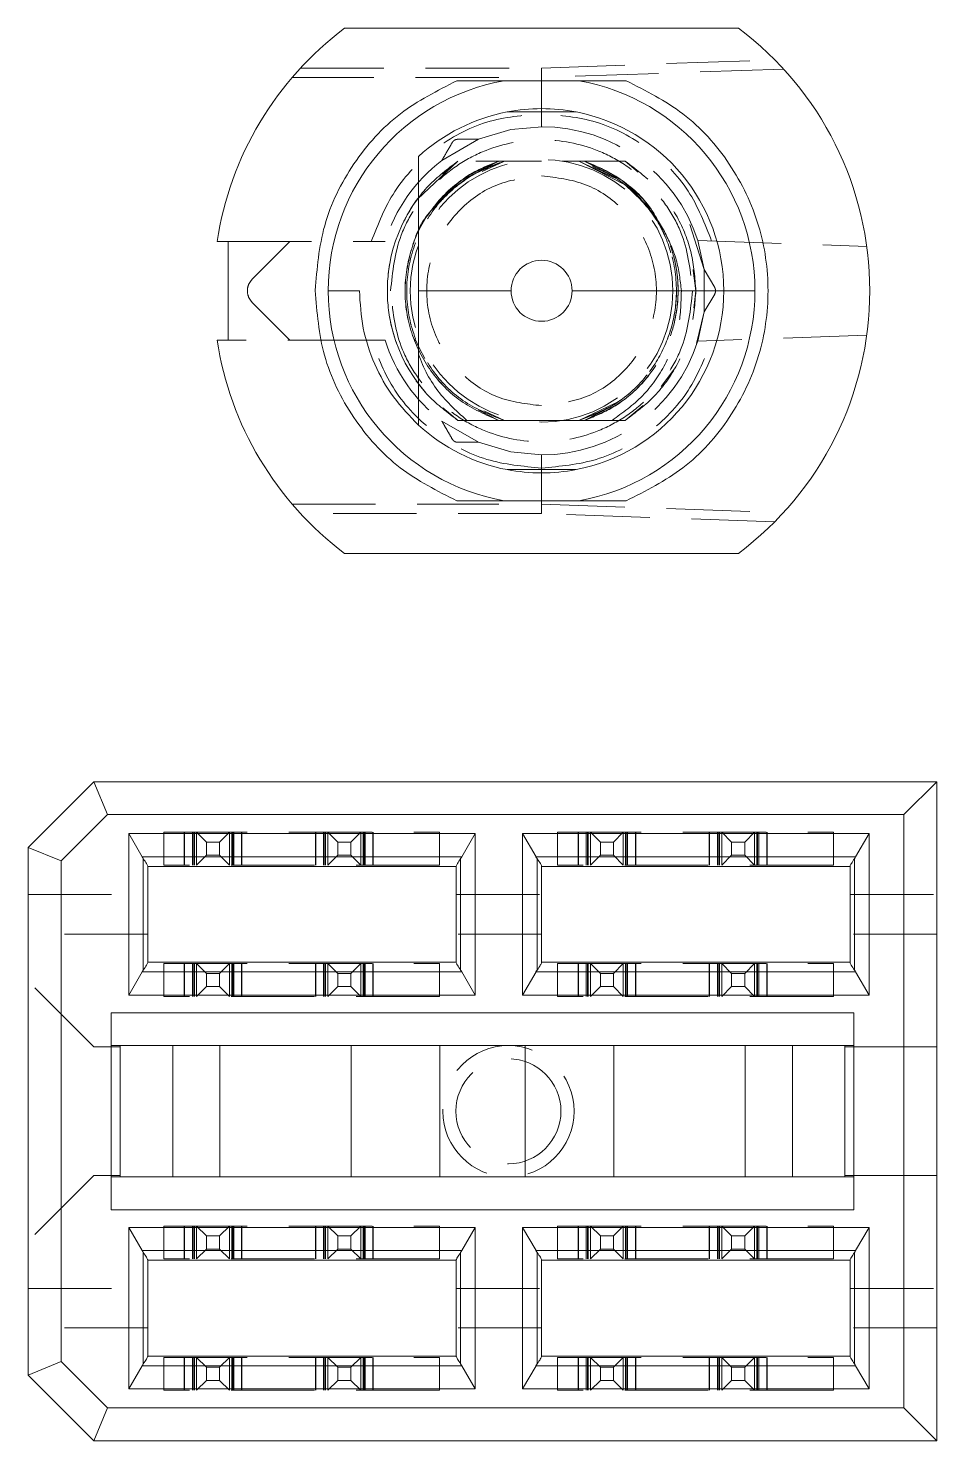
# Model space of a CAD drawing. Header units: millimetres. Extents: x 5 to 589, y 5 to 415.
# Drawn here: x 357.05 to 370.89, y 303.46 to 324.98 of the extents above; entities that cross this region are included whole.
import ezdxf

# ---------------------------------------------------------------- set-up
doc = ezdxf.new("R2010")
doc.units = ezdxf.units.MM
doc.linetypes.add('HIDDEN', pattern=[1.905, 1.27, -0.635])

msp = doc.modelspace()

# ---------------------------------------------------------------- linework, layer by layer
at = {"color": 7, "linetype": 'Continuous', "lineweight": 15}
for p, q in [((367.872, 324.984), (361.872, 324.984)), ((359.928, 321.734), (360.097, 321.734)), ((360.097, 321.734), (360.097, 320.234)), ((361.622, 320.984), (362.097, 320.984)), ((364.407, 320.984), (362.997, 320.984)), ((367.647, 320.984), (365.337, 320.984)), ((367.647, 320.984), (368.122, 320.984)), ((359.928, 320.234), (360.097, 320.234)), ((361.872, 316.984), (367.872, 316.984)), ((358.052, 313.504), (357.052, 312.504)), ((358.259, 313.004), (358.052, 313.504)), ((370.892, 313.504), (358.052, 313.504)), ((370.892, 313.504), (370.392, 313.004)), ((370.892, 303.464), (370.892, 313.504)), ((357.552, 312.297), (358.259, 313.004)), ((370.392, 313.004), (358.259, 313.004)), ((370.392, 303.964), (370.392, 313.004)), ((358.583, 310.254), (358.583, 312.714)), ((358.583, 312.714), (358.787, 312.36)), ((358.583, 312.714), (363.861, 312.714)), ((363.861, 312.714), (363.656, 312.36)), ((363.861, 312.714), (363.861, 310.254)), ((364.583, 312.714), (369.861, 312.714)), ((364.583, 310.254), (364.583, 312.714)), ((364.583, 312.714), (364.787, 312.36)), ((369.861, 312.714), (369.656, 312.36)), ((369.861, 312.714), (369.861, 310.254)), ((357.052, 304.464), (357.052, 312.504)), ((357.552, 312.297), (357.052, 312.504)), ((357.552, 312.297), (357.552, 304.671)), ((363.656, 312.36), (358.787, 312.36)), ((358.805, 312.332), (358.805, 310.635)), ((363.639, 312.332), (363.639, 310.635)), ((369.656, 312.36), (364.787, 312.36)), ((364.805, 312.332), (364.805, 310.635)), ((369.639, 312.332), (369.639, 310.635)), ((358.872, 310.749), (358.872, 312.219)), ((363.572, 312.214), (358.872, 312.214)), ((363.572, 310.749), (363.572, 312.219)), ((364.872, 310.749), (364.872, 312.219)), ((369.572, 312.214), (364.872, 312.214)), ((369.572, 310.749), (369.572, 312.219)), ((363.572, 310.754), (358.872, 310.754)), ((369.572, 310.754), (364.872, 310.754)), ((358.787, 310.607), (358.583, 310.254)), ((358.787, 310.607), (363.656, 310.607)), ((363.656, 310.607), (363.861, 310.254)), ((364.583, 310.254), (364.787, 310.607)), ((364.787, 310.607), (369.656, 310.607)), ((369.656, 310.607), (369.861, 310.254)), ((363.861, 310.254), (358.583, 310.254)), ((369.861, 310.254), (364.583, 310.254)), ((358.316, 309.984), (369.628, 309.984)), ((358.316, 306.984), (358.316, 309.984)), ((369.628, 309.984), (369.628, 306.984)), ((358.316, 309.484), (369.628, 309.484)), ((358.452, 309.464), (358.316, 309.464)), ((358.452, 309.484), (358.452, 309.464)), ((358.452, 307.504), (358.452, 309.464)), ((359.252, 307.484), (359.252, 309.484)), ((359.972, 307.484), (359.972, 309.484)), ((361.972, 307.484), (361.972, 309.484)), ((363.322, 307.484), (363.322, 309.484)), ((364.622, 307.484), (364.622, 309.484)), ((365.972, 307.484), (365.972, 309.484)), ((367.972, 309.484), (367.972, 307.484)), ((368.692, 309.484), (368.692, 307.484)), ((369.492, 309.484), (369.492, 309.464)), ((369.628, 309.464), (369.492, 309.464)), ((369.492, 307.504), (369.492, 309.464)), ((358.452, 307.504), (358.316, 307.504)), ((358.316, 307.484), (369.628, 307.484)), ((358.452, 307.504), (358.452, 307.484)), ((369.492, 307.504), (369.492, 307.484)), ((369.628, 307.504), (369.492, 307.504)), ((369.628, 306.984), (358.316, 306.984)), ((358.583, 306.714), (363.861, 306.714)), ((358.583, 304.254), (358.583, 306.714)), ((358.583, 306.714), (358.787, 306.36)), ((363.656, 306.36), (363.861, 306.714)), ((363.861, 306.714), (363.861, 304.254)), ((364.583, 306.714), (369.861, 306.714)), ((364.583, 304.254), (364.583, 306.714)), ((364.583, 306.714), (364.787, 306.36)), ((369.861, 306.714), (369.656, 306.36)), ((369.861, 306.714), (369.861, 304.254)), ((358.787, 306.36), (363.656, 306.36)), ((358.805, 306.332), (358.805, 304.635)), ((363.639, 306.332), (363.639, 304.635)), ((364.787, 306.36), (369.656, 306.36)), ((364.805, 306.332), (364.805, 304.635)), ((369.639, 306.332), (369.639, 304.635)), ((358.872, 304.749), (358.872, 306.219)), ((358.872, 306.214), (363.572, 306.214)), ((363.572, 306.219), (363.572, 304.749)), ((364.872, 304.749), (364.872, 306.219)), ((364.872, 306.214), (369.572, 306.214)), ((369.572, 306.219), (369.572, 304.749)), ((363.572, 304.754), (358.872, 304.754)), ((369.572, 304.754), (364.872, 304.754)), ((357.052, 304.464), (357.552, 304.671)), ((357.552, 304.671), (358.259, 303.964)), ((358.787, 304.607), (358.583, 304.254)), ((358.787, 304.607), (363.656, 304.607)), ((363.656, 304.607), (363.861, 304.254)), ((364.787, 304.607), (364.583, 304.254)), ((364.787, 304.607), (369.656, 304.607)), ((369.656, 304.607), (369.861, 304.254)), ((358.052, 303.464), (357.052, 304.464)), ((363.861, 304.254), (358.583, 304.254)), ((369.861, 304.254), (364.583, 304.254)), ((358.259, 303.964), (358.052, 303.464)), ((358.259, 303.964), (370.392, 303.964)), ((370.892, 303.464), (370.392, 303.964)), ((370.892, 303.464), (358.052, 303.464))]:
    msp.add_line(p, q, dxfattribs=at)
at = {"color": 7, "linetype": 'HIDDEN', "lineweight": 0}
for p, q in [((361.201, 324.378), (364.872, 324.378)), ((364.872, 324.378), (368.424, 324.502)), ((364.872, 324.234), (364.872, 324.378)), ((368.558, 324.363), (364.872, 324.234)), ((364.222, 324.234), (361.072, 324.234)), ((364.872, 323.684), (364.872, 324.234)), ((364.872, 323.684), (364.872, 323.484)), ((365.396, 323.709), (365.396, 323.709)), ((363.912, 323.292), (363.353, 322.969)), ((363.353, 322.969), (363.51, 323.242)), ((362.983, 322.382), (363.598, 322.959)), ((363.598, 322.959), (363.362, 322.761)), ((363.649, 322.665), (364.221, 322.959)), ((363.649, 322.665), (364.221, 322.959)), ((363.871, 322.959), (364.221, 322.959)), ((363.967, 322.799), (364.306, 322.959)), ((364.306, 322.959), (363.967, 322.799)), ((364.221, 322.959), (363.98, 322.835)), ((364.557, 322.959), (364.306, 322.959)), ((364.79, 322.959), (364.557, 322.959)), ((364.872, 322.959), (364.604, 322.959)), ((365.438, 322.959), (365.187, 322.959)), ((365.438, 322.959), (366.143, 322.598)), ((365.438, 322.959), (365.908, 322.737)), ((365.908, 322.737), (365.438, 322.959)), ((365.438, 322.959), (365.97, 322.708)), ((365.97, 322.708), (365.438, 322.959)), ((365.438, 322.959), (365.97, 322.708)), ((365.97, 322.708), (365.438, 322.959)), ((366.145, 322.959), (365.523, 322.959)), ((365.97, 322.729), (365.523, 322.959)), ((365.523, 322.959), (366.037, 322.695)), ((366.037, 322.695), (365.523, 322.959)), ((365.523, 322.959), (366.037, 322.695)), ((365.873, 322.959), (366.145, 322.959)), ((366.285, 322.842), (366.145, 322.959)), ((366.343, 322.793), (366.145, 322.959)), ((367.351, 321.307), (367.131, 321.995)), ((360.097, 321.734), (362.278, 321.734)), ((360.464, 321.161), (361.037, 321.734)), ((367.252, 321.749), (369.826, 321.659)), ((367.252, 321.749), (367.351, 321.307)), ((367.222, 320.984), (367.181, 321.308)), ((367.222, 320.984), (367.183, 321.294)), ((367.351, 321.307), (367.509, 321.034)), ((367.351, 320.661), (367.351, 321.307)), ((367.189, 320.719), (367.222, 320.984)), ((367.509, 320.934), (367.351, 320.661)), ((361.037, 320.234), (360.464, 320.807)), ((367.232, 320.183), (367.351, 320.661)), ((367.351, 320.661), (367.252, 320.219)), ((362.278, 320.234), (360.097, 320.234)), ((369.826, 320.309), (367.252, 320.219)), ((366.696, 319.527), (366.907, 319.809)), ((363.37, 319.2), (363.598, 319.009)), ((363.42, 319.158), (363.598, 319.009)), ((363.906, 319.171), (364.221, 319.009)), ((364.306, 319.009), (363.993, 319.156)), ((363.993, 319.156), (364.306, 319.009)), ((365.994, 319.271), (365.438, 319.009)), ((365.438, 319.009), (365.994, 319.271)), ((365.994, 319.271), (365.438, 319.009)), ((365.438, 319.009), (365.994, 319.271)), ((365.523, 319.009), (365.926, 319.216)), ((366.145, 319.009), (366.419, 319.238)), ((363.353, 318.998), (363.912, 318.676)), ((363.598, 319.009), (364.221, 319.009)), ((364.221, 319.009), (363.598, 319.009)), ((363.598, 319.009), (364.557, 319.009)), ((364.557, 319.009), (365.187, 319.009)), ((365.187, 319.009), (365.945, 319.009)), ((365.523, 319.009), (366.145, 319.009)), ((365.945, 319.009), (365.523, 319.009)), ((363.912, 318.676), (363.597, 318.676)), ((364.872, 318.484), (364.872, 318.284)), ((364.872, 317.734), (364.872, 318.284)), ((361.072, 317.734), (364.222, 317.734)), ((364.872, 317.734), (368.558, 317.605)), ((364.872, 317.734), (364.872, 317.59)), ((364.872, 317.59), (361.201, 317.59)), ((368.424, 317.465), (364.872, 317.589)), ((359.117, 312.234), (359.117, 312.734)), ((359.117, 312.734), (363.317, 312.734)), ((359.427, 312.734), (359.427, 312.234)), ((359.432, 312.234), (359.432, 312.734)), ((359.552, 312.234), (359.552, 312.734)), ((359.552, 312.734), (359.552, 312.234)), ((359.572, 312.734), (359.572, 312.234)), ((359.582, 312.234), (359.582, 312.734)), ((359.582, 312.234), (359.582, 312.734)), ((359.617, 312.234), (359.617, 312.734)), ((359.617, 312.734), (359.767, 312.584)), ((360.117, 312.734), (359.967, 312.584)), ((360.117, 312.734), (360.117, 312.234)), ((360.152, 312.734), (360.152, 312.234)), ((360.152, 312.734), (360.152, 312.234)), ((360.162, 312.734), (360.162, 312.234)), ((360.181, 312.234), (360.181, 312.734)), ((360.182, 312.734), (360.182, 312.234)), ((360.302, 312.734), (360.302, 312.234)), ((360.307, 312.234), (360.307, 312.734)), ((361.427, 312.734), (361.427, 312.234)), ((361.432, 312.234), (361.432, 312.734)), ((361.552, 312.234), (361.552, 312.734)), ((361.552, 312.734), (361.552, 312.234)), ((361.572, 312.734), (361.572, 312.234)), ((361.582, 312.234), (361.582, 312.734)), ((361.582, 312.234), (361.582, 312.734)), ((361.617, 312.234), (361.617, 312.734)), ((361.617, 312.734), (361.767, 312.584)), ((361.967, 312.584), (362.117, 312.734)), ((362.117, 312.734), (362.117, 312.234)), ((362.152, 312.734), (362.152, 312.234)), ((362.152, 312.734), (362.152, 312.234)), ((362.162, 312.734), (362.162, 312.234)), ((362.181, 312.234), (362.181, 312.734)), ((362.182, 312.734), (362.182, 312.234)), ((362.302, 312.734), (362.302, 312.234)), ((362.307, 312.234), (362.307, 312.734)), ((363.317, 312.734), (363.317, 312.234)), ((365.117, 312.234), (365.117, 312.734)), ((365.117, 312.734), (369.317, 312.734)), ((365.427, 312.734), (365.427, 312.234)), ((365.432, 312.234), (365.432, 312.734)), ((365.552, 312.234), (365.552, 312.734)), ((365.552, 312.734), (365.552, 312.234)), ((365.572, 312.734), (365.572, 312.234)), ((365.582, 312.234), (365.582, 312.734)), ((365.582, 312.234), (365.582, 312.734)), ((365.617, 312.234), (365.617, 312.734)), ((365.617, 312.734), (365.767, 312.584)), ((366.117, 312.734), (365.967, 312.584)), ((366.117, 312.734), (366.117, 312.234)), ((366.152, 312.734), (366.152, 312.234)), ((366.152, 312.734), (366.152, 312.234)), ((366.162, 312.734), (366.162, 312.234)), ((366.181, 312.234), (366.181, 312.734)), ((366.182, 312.734), (366.182, 312.234)), ((366.302, 312.734), (366.302, 312.234)), ((366.307, 312.234), (366.307, 312.734)), ((367.427, 312.734), (367.427, 312.234)), ((367.432, 312.234), (367.432, 312.734)), ((367.552, 312.234), (367.552, 312.734)), ((367.552, 312.734), (367.552, 312.234)), ((367.572, 312.734), (367.572, 312.234)), ((367.582, 312.234), (367.582, 312.734)), ((367.582, 312.234), (367.582, 312.734)), ((367.617, 312.234), (367.617, 312.734)), ((367.617, 312.734), (367.767, 312.584)), ((367.967, 312.584), (368.117, 312.734)), ((368.117, 312.734), (368.117, 312.234)), ((368.152, 312.734), (368.152, 312.234)), ((368.152, 312.734), (368.152, 312.234)), ((368.162, 312.734), (368.162, 312.234)), ((368.181, 312.234), (368.181, 312.734)), ((368.182, 312.734), (368.182, 312.234)), ((368.302, 312.734), (368.302, 312.234)), ((368.307, 312.234), (368.307, 312.734)), ((369.317, 312.734), (369.317, 312.234)), ((359.767, 312.584), (359.767, 312.384)), ((359.967, 312.584), (359.767, 312.584)), ((359.967, 312.584), (359.967, 312.384)), ((361.767, 312.584), (361.967, 312.584)), ((361.767, 312.584), (361.767, 312.384)), ((361.967, 312.584), (361.967, 312.384)), ((365.967, 312.584), (365.767, 312.584)), ((365.767, 312.584), (365.767, 312.384)), ((365.967, 312.584), (365.967, 312.384)), ((367.767, 312.584), (367.967, 312.584)), ((367.767, 312.584), (367.767, 312.384)), ((367.967, 312.584), (367.967, 312.384)), ((359.617, 312.234), (359.767, 312.384)), ((359.767, 312.384), (359.967, 312.384)), ((359.967, 312.384), (360.117, 312.234)), ((361.767, 312.384), (361.617, 312.234)), ((361.767, 312.384), (361.967, 312.384)), ((361.967, 312.384), (362.117, 312.234)), ((365.617, 312.234), (365.767, 312.384)), ((365.767, 312.384), (365.967, 312.384)), ((365.967, 312.384), (366.117, 312.234)), ((367.767, 312.384), (367.617, 312.234)), ((367.767, 312.384), (367.967, 312.384)), ((367.967, 312.384), (368.117, 312.234)), ((363.317, 312.234), (359.117, 312.234)), ((369.317, 312.234), (365.117, 312.234)), ((357.052, 311.784), (358.872, 311.784)), ((363.572, 311.784), (364.872, 311.784)), ((369.572, 311.784), (370.892, 311.784)), ((358.872, 311.184), (357.052, 311.184)), ((364.872, 311.184), (363.572, 311.184)), ((370.892, 311.184), (369.572, 311.184)), ((359.117, 310.234), (359.117, 310.734)), ((359.117, 310.734), (363.317, 310.734)), ((359.427, 310.734), (359.427, 310.234)), ((359.432, 310.234), (359.432, 310.734)), ((359.552, 310.234), (359.552, 310.734)), ((359.552, 310.734), (359.552, 310.234)), ((359.572, 310.734), (359.572, 310.234)), ((359.582, 310.234), (359.582, 310.734)), ((359.582, 310.234), (359.582, 310.734)), ((359.617, 310.234), (359.617, 310.734)), ((359.617, 310.734), (359.767, 310.584)), ((359.767, 310.584), (359.767, 310.384)), ((359.967, 310.584), (359.767, 310.584)), ((360.117, 310.734), (359.967, 310.584)), ((359.967, 310.584), (359.967, 310.384)), ((360.117, 310.734), (360.117, 310.234)), ((360.152, 310.734), (360.152, 310.234)), ((360.152, 310.734), (360.152, 310.234)), ((360.162, 310.734), (360.162, 310.234)), ((360.181, 310.234), (360.181, 310.734)), ((360.182, 310.734), (360.182, 310.234)), ((360.302, 310.734), (360.302, 310.234)), ((360.307, 310.234), (360.307, 310.734)), ((361.427, 310.734), (361.427, 310.234)), ((361.432, 310.234), (361.432, 310.734)), ((361.552, 310.234), (361.552, 310.734)), ((361.552, 310.734), (361.552, 310.234)), ((361.572, 310.734), (361.572, 310.234)), ((361.582, 310.234), (361.582, 310.734)), ((361.582, 310.234), (361.582, 310.734)), ((361.617, 310.234), (361.617, 310.734)), ((361.617, 310.734), (361.767, 310.584)), ((361.767, 310.584), (361.967, 310.584)), ((361.767, 310.584), (361.767, 310.384)), ((361.967, 310.584), (362.117, 310.734)), ((361.967, 310.584), (361.967, 310.384)), ((362.117, 310.734), (362.117, 310.234)), ((362.152, 310.734), (362.152, 310.234)), ((362.152, 310.734), (362.152, 310.234)), ((362.162, 310.734), (362.162, 310.234)), ((362.181, 310.234), (362.181, 310.734)), ((362.182, 310.734), (362.182, 310.234)), ((362.302, 310.734), (362.302, 310.234)), ((362.307, 310.234), (362.307, 310.734)), ((363.317, 310.734), (363.317, 310.234)), ((365.117, 310.234), (365.117, 310.734)), ((365.117, 310.734), (369.317, 310.734)), ((365.427, 310.734), (365.427, 310.234)), ((365.432, 310.234), (365.432, 310.734)), ((365.552, 310.234), (365.552, 310.734)), ((365.552, 310.734), (365.552, 310.234)), ((365.572, 310.734), (365.572, 310.234)), ((365.582, 310.234), (365.582, 310.734)), ((365.582, 310.234), (365.582, 310.734)), ((365.617, 310.234), (365.617, 310.734)), ((365.617, 310.734), (365.767, 310.584)), ((365.767, 310.584), (365.767, 310.384)), ((365.967, 310.584), (365.767, 310.584)), ((366.117, 310.734), (365.967, 310.584)), ((365.967, 310.584), (365.967, 310.384)), ((366.117, 310.734), (366.117, 310.234)), ((366.152, 310.734), (366.152, 310.234)), ((366.152, 310.734), (366.152, 310.234)), ((366.162, 310.734), (366.162, 310.234)), ((366.181, 310.234), (366.181, 310.734)), ((366.182, 310.734), (366.182, 310.234)), ((366.302, 310.734), (366.302, 310.234)), ((366.307, 310.234), (366.307, 310.734)), ((367.427, 310.734), (367.427, 310.234)), ((367.432, 310.234), (367.432, 310.734)), ((367.552, 310.234), (367.552, 310.734)), ((367.552, 310.734), (367.552, 310.234)), ((367.572, 310.734), (367.572, 310.234)), ((367.582, 310.234), (367.582, 310.734)), ((367.582, 310.234), (367.582, 310.734)), ((367.617, 310.234), (367.617, 310.734)), ((367.617, 310.734), (367.767, 310.584)), ((367.767, 310.584), (367.967, 310.584)), ((367.767, 310.584), (367.767, 310.384)), ((367.967, 310.584), (368.117, 310.734)), ((367.967, 310.584), (367.967, 310.384)), ((368.117, 310.734), (368.117, 310.234)), ((368.152, 310.734), (368.152, 310.234)), ((368.152, 310.734), (368.152, 310.234)), ((368.162, 310.734), (368.162, 310.234)), ((368.181, 310.234), (368.181, 310.734)), ((368.182, 310.734), (368.182, 310.234)), ((368.302, 310.734), (368.302, 310.234)), ((368.307, 310.234), (368.307, 310.734)), ((369.317, 310.734), (369.317, 310.234)), ((358.052, 309.464), (357.052, 310.464)), ((359.617, 310.234), (359.767, 310.384)), ((359.767, 310.384), (359.967, 310.384)), ((359.967, 310.384), (360.117, 310.234)), ((361.767, 310.384), (361.617, 310.234)), ((361.767, 310.384), (361.967, 310.384)), ((361.967, 310.384), (362.117, 310.234)), ((365.617, 310.234), (365.767, 310.384)), ((365.767, 310.384), (365.967, 310.384)), ((365.967, 310.384), (366.117, 310.234)), ((367.767, 310.384), (367.617, 310.234)), ((367.767, 310.384), (367.967, 310.384)), ((367.967, 310.384), (368.117, 310.234)), ((363.317, 310.234), (359.117, 310.234)), ((369.317, 310.234), (365.117, 310.234)), ((358.316, 309.464), (358.052, 309.464)), ((370.892, 309.464), (369.628, 309.464)), ((358.052, 307.504), (357.052, 306.504)), ((358.052, 307.504), (358.316, 307.504)), ((370.892, 307.504), (369.628, 307.504)), ((359.117, 306.234), (359.117, 306.734)), ((359.117, 306.734), (363.317, 306.734)), ((359.427, 306.734), (359.427, 306.234)), ((359.432, 306.234), (359.432, 306.734)), ((359.552, 306.234), (359.552, 306.734)), ((359.552, 306.734), (359.552, 306.234)), ((359.572, 306.734), (359.572, 306.234)), ((359.582, 306.234), (359.582, 306.734)), ((359.582, 306.234), (359.582, 306.734)), ((359.617, 306.234), (359.617, 306.734)), ((359.617, 306.734), (359.767, 306.584)), ((360.117, 306.734), (359.967, 306.584)), ((360.117, 306.734), (360.117, 306.234)), ((360.152, 306.734), (360.152, 306.234)), ((360.152, 306.734), (360.152, 306.234)), ((360.162, 306.734), (360.162, 306.234)), ((360.181, 306.234), (360.181, 306.734)), ((360.182, 306.734), (360.182, 306.234)), ((360.302, 306.734), (360.302, 306.234)), ((360.307, 306.234), (360.307, 306.734)), ((361.427, 306.734), (361.427, 306.234)), ((361.432, 306.234), (361.432, 306.734)), ((361.552, 306.234), (361.552, 306.734)), ((361.552, 306.734), (361.552, 306.234)), ((361.572, 306.734), (361.572, 306.234)), ((361.582, 306.234), (361.582, 306.734)), ((361.582, 306.234), (361.582, 306.734)), ((361.617, 306.234), (361.617, 306.734)), ((361.617, 306.734), (361.767, 306.584)), ((361.967, 306.584), (362.117, 306.734)), ((362.117, 306.734), (362.117, 306.234)), ((362.152, 306.734), (362.152, 306.234)), ((362.152, 306.734), (362.152, 306.234)), ((362.162, 306.734), (362.162, 306.234)), ((362.181, 306.234), (362.181, 306.734)), ((362.182, 306.734), (362.182, 306.234)), ((362.302, 306.734), (362.302, 306.234)), ((362.307, 306.234), (362.307, 306.734)), ((363.317, 306.734), (363.317, 306.234)), ((365.117, 306.234), (365.117, 306.734)), ((365.117, 306.734), (369.317, 306.734)), ((365.427, 306.734), (365.427, 306.234)), ((365.432, 306.234), (365.432, 306.734)), ((365.552, 306.234), (365.552, 306.734)), ((365.552, 306.734), (365.552, 306.234)), ((365.572, 306.734), (365.572, 306.234)), ((365.582, 306.234), (365.582, 306.734)), ((365.582, 306.234), (365.582, 306.734)), ((365.617, 306.234), (365.617, 306.734)), ((365.617, 306.734), (365.767, 306.584)), ((366.117, 306.734), (365.967, 306.584)), ((366.117, 306.734), (366.117, 306.234)), ((366.152, 306.734), (366.152, 306.234)), ((366.152, 306.734), (366.152, 306.234)), ((366.162, 306.734), (366.162, 306.234)), ((366.181, 306.234), (366.181, 306.734)), ((366.182, 306.734), (366.182, 306.234)), ((366.302, 306.734), (366.302, 306.234)), ((366.307, 306.234), (366.307, 306.734)), ((367.427, 306.734), (367.427, 306.234)), ((367.432, 306.234), (367.432, 306.734)), ((367.552, 306.234), (367.552, 306.734)), ((367.552, 306.734), (367.552, 306.234)), ((367.572, 306.734), (367.572, 306.234)), ((367.582, 306.234), (367.582, 306.734)), ((367.582, 306.234), (367.582, 306.734)), ((367.617, 306.234), (367.617, 306.734)), ((367.617, 306.734), (367.767, 306.584)), ((367.967, 306.584), (368.117, 306.734)), ((368.117, 306.734), (368.117, 306.234)), ((368.152, 306.734), (368.152, 306.234)), ((368.152, 306.734), (368.152, 306.234)), ((368.162, 306.734), (368.162, 306.234)), ((368.181, 306.234), (368.181, 306.734)), ((368.182, 306.734), (368.182, 306.234)), ((368.302, 306.734), (368.302, 306.234)), ((368.307, 306.234), (368.307, 306.734)), ((369.317, 306.734), (369.317, 306.234)), ((359.767, 306.584), (359.767, 306.384)), ((359.967, 306.584), (359.767, 306.584)), ((359.967, 306.584), (359.967, 306.384)), ((361.767, 306.584), (361.967, 306.584)), ((361.767, 306.584), (361.767, 306.384)), ((361.967, 306.584), (361.967, 306.384)), ((365.767, 306.584), (365.767, 306.384)), ((365.967, 306.584), (365.767, 306.584)), ((365.967, 306.584), (365.967, 306.384)), ((367.767, 306.584), (367.967, 306.584)), ((367.767, 306.584), (367.767, 306.384)), ((367.967, 306.584), (367.967, 306.384)), ((363.317, 306.234), (359.117, 306.234)), ((359.617, 306.234), (359.767, 306.384)), ((359.767, 306.384), (359.967, 306.384)), ((359.967, 306.384), (360.117, 306.234)), ((361.767, 306.384), (361.617, 306.234)), ((361.767, 306.384), (361.967, 306.384)), ((361.967, 306.384), (362.117, 306.234)), ((369.317, 306.234), (365.117, 306.234)), ((365.617, 306.234), (365.767, 306.384)), ((365.767, 306.384), (365.967, 306.384)), ((365.967, 306.384), (366.117, 306.234)), ((367.767, 306.384), (367.617, 306.234)), ((367.767, 306.384), (367.967, 306.384)), ((367.967, 306.384), (368.117, 306.234)), ((357.052, 305.784), (358.872, 305.784)), ((363.572, 305.784), (364.872, 305.784)), ((369.572, 305.784), (370.892, 305.784)), ((358.872, 305.184), (357.052, 305.184)), ((364.872, 305.184), (363.572, 305.184)), ((370.892, 305.184), (369.572, 305.184)), ((359.117, 304.234), (359.117, 304.734)), ((359.117, 304.734), (363.317, 304.734)), ((359.427, 304.734), (359.427, 304.234)), ((359.432, 304.234), (359.432, 304.734)), ((359.552, 304.234), (359.552, 304.734)), ((359.552, 304.734), (359.552, 304.234)), ((359.572, 304.734), (359.572, 304.234)), ((359.582, 304.234), (359.582, 304.734)), ((359.582, 304.234), (359.582, 304.734)), ((359.617, 304.234), (359.617, 304.734)), ((359.617, 304.734), (359.767, 304.584)), ((360.117, 304.734), (359.967, 304.584)), ((360.117, 304.734), (360.117, 304.234)), ((360.152, 304.734), (360.152, 304.234)), ((360.152, 304.734), (360.152, 304.234)), ((360.162, 304.734), (360.162, 304.234)), ((360.181, 304.234), (360.181, 304.734)), ((360.182, 304.734), (360.182, 304.234)), ((360.302, 304.734), (360.302, 304.234)), ((360.307, 304.234), (360.307, 304.734)), ((361.427, 304.734), (361.427, 304.234)), ((361.432, 304.234), (361.432, 304.734)), ((361.552, 304.234), (361.552, 304.734)), ((361.552, 304.734), (361.552, 304.234)), ((361.572, 304.734), (361.572, 304.234)), ((361.582, 304.234), (361.582, 304.734)), ((361.582, 304.234), (361.582, 304.734)), ((361.617, 304.234), (361.617, 304.734)), ((361.617, 304.734), (361.767, 304.584)), ((361.967, 304.584), (362.117, 304.734)), ((362.117, 304.734), (362.117, 304.234)), ((362.152, 304.734), (362.152, 304.234)), ((362.152, 304.734), (362.152, 304.234)), ((362.162, 304.734), (362.162, 304.234)), ((362.181, 304.234), (362.181, 304.734)), ((362.182, 304.734), (362.182, 304.234)), ((362.302, 304.734), (362.302, 304.234)), ((362.307, 304.234), (362.307, 304.734)), ((363.317, 304.734), (363.317, 304.234)), ((365.117, 304.234), (365.117, 304.734)), ((365.117, 304.734), (369.317, 304.734)), ((365.427, 304.734), (365.427, 304.234)), ((365.432, 304.234), (365.432, 304.734)), ((365.552, 304.234), (365.552, 304.734)), ((365.552, 304.734), (365.552, 304.234)), ((365.572, 304.734), (365.572, 304.234)), ((365.582, 304.234), (365.582, 304.734)), ((365.582, 304.234), (365.582, 304.734)), ((365.617, 304.234), (365.617, 304.734)), ((365.617, 304.734), (365.767, 304.584)), ((366.117, 304.734), (365.967, 304.584)), ((366.117, 304.734), (366.117, 304.234)), ((366.152, 304.734), (366.152, 304.234)), ((366.152, 304.734), (366.152, 304.234)), ((366.162, 304.734), (366.162, 304.234)), ((366.181, 304.234), (366.181, 304.734)), ((366.182, 304.734), (366.182, 304.234)), ((366.302, 304.734), (366.302, 304.234)), ((366.307, 304.234), (366.307, 304.734)), ((367.427, 304.734), (367.427, 304.234)), ((367.432, 304.234), (367.432, 304.734)), ((367.552, 304.234), (367.552, 304.734)), ((367.552, 304.734), (367.552, 304.234)), ((367.572, 304.734), (367.572, 304.234)), ((367.582, 304.234), (367.582, 304.734)), ((367.582, 304.234), (367.582, 304.734)), ((367.617, 304.234), (367.617, 304.734)), ((367.617, 304.734), (367.767, 304.584)), ((367.967, 304.584), (368.117, 304.734)), ((368.117, 304.734), (368.117, 304.234)), ((368.152, 304.734), (368.152, 304.234)), ((368.152, 304.734), (368.152, 304.234)), ((368.162, 304.734), (368.162, 304.234)), ((368.181, 304.234), (368.181, 304.734)), ((368.182, 304.734), (368.182, 304.234)), ((368.302, 304.734), (368.302, 304.234)), ((368.307, 304.234), (368.307, 304.734)), ((369.317, 304.734), (369.317, 304.234)), ((359.767, 304.584), (359.767, 304.384)), ((359.967, 304.584), (359.767, 304.584)), ((359.967, 304.584), (359.967, 304.384)), ((361.767, 304.584), (361.967, 304.584)), ((361.767, 304.584), (361.767, 304.384)), ((361.967, 304.584), (361.967, 304.384)), ((365.967, 304.584), (365.767, 304.584)), ((365.767, 304.584), (365.767, 304.384)), ((365.967, 304.584), (365.967, 304.384)), ((367.767, 304.584), (367.967, 304.584)), ((367.767, 304.584), (367.767, 304.384)), ((367.967, 304.584), (367.967, 304.384)), ((359.617, 304.234), (359.767, 304.384)), ((359.767, 304.384), (359.967, 304.384)), ((359.967, 304.384), (360.117, 304.234)), ((361.767, 304.384), (361.617, 304.234)), ((361.767, 304.384), (361.967, 304.384)), ((361.967, 304.384), (362.117, 304.234)), ((365.617, 304.234), (365.767, 304.384)), ((365.767, 304.384), (365.967, 304.384)), ((365.967, 304.384), (366.117, 304.234)), ((367.767, 304.384), (367.617, 304.234)), ((367.767, 304.384), (367.967, 304.384)), ((367.967, 304.384), (368.117, 304.234)), ((363.317, 304.234), (359.117, 304.234)), ((369.317, 304.234), (365.117, 304.234))]:
    msp.add_line(p, q, dxfattribs=at)
at = {"color": 7, "linetype": 'HIDDEN', "lineweight": 0, "flags": 128}
for points in [[(363.912, 323.292), (364.406, 323.44), (364.88, 323.484)], [(363.598, 322.959), (363.598, 322.959)], [(364.306, 322.959), (364.306, 322.959)], [(364.306, 322.959), (364.306, 322.959)], [(364.306, 322.959), (364.306, 322.959)], [(364.306, 322.959), (364.306, 322.959)], [(364.306, 322.959), (364.306, 322.959)], [(365.438, 322.959), (365.438, 322.959)], [(365.438, 322.959), (365.438, 322.959)], [(365.438, 322.959), (365.438, 322.959)], [(365.438, 322.959), (365.438, 322.959)], [(365.438, 322.959), (365.438, 322.959)], [(365.438, 322.959), (365.438, 322.959)], [(365.438, 322.959), (365.438, 322.959)], [(365.438, 322.959), (365.438, 322.959)], [(366.145, 322.959), (366.145, 322.959)], [(362.943, 320.208), (362.939, 320.236), (362.939, 320.245), (362.939, 320.247), (362.939, 320.247), (362.94, 320.248), (362.94, 320.248), (362.94, 320.248), (362.94, 320.248), (362.94, 320.248), (362.94, 320.248), (362.94, 320.248), (362.94, 320.248), (362.939, 320.248), (362.939, 320.248), (362.939, 320.248), (362.939, 320.248), (362.939, 320.248), (362.939, 320.248), (362.939, 320.248), (362.94, 320.248), (362.94, 320.248), (362.94, 320.248), (362.94, 320.248), (362.94, 320.248), (362.94, 320.248), (362.94, 320.248), (362.94, 320.248), (362.94, 320.248), (362.941, 320.248), (362.941, 320.247), (362.944, 320.245), (363.008, 320.115), (363.095, 319.952)], [(366.651, 319.957), (366.651, 319.957)], [(365.899, 319.205), (365.899, 319.205)], [(363.598, 319.009), (363.598, 319.009)], [(363.598, 319.009), (363.598, 319.009)], [(363.598, 319.009), (363.598, 319.009)], [(363.598, 319.009), (363.598, 319.009)], [(363.598, 319.009), (363.598, 319.009)], [(363.598, 319.009), (363.598, 319.009)], [(363.598, 319.009), (363.598, 319.009)], [(363.598, 319.009), (363.598, 319.009)], [(364.557, 319.009), (364.557, 319.009)], [(365.187, 319.009), (365.187, 319.009)], [(366.145, 319.009), (366.145, 319.009)], [(366.145, 319.009), (366.145, 319.009)], [(366.145, 319.009), (366.145, 319.009)], [(366.145, 319.009), (366.145, 319.009)], [(366.145, 319.009), (366.145, 319.009)], [(366.145, 319.009), (366.145, 319.009)], [(366.145, 319.009), (366.145, 319.009)], [(364.872, 318.484), (364.406, 318.528), (363.912, 318.676)]]:
    msp.add_lwpolyline(points, dxfattribs=at)
at = {"color": 7, "linetype": 'HIDDEN', "lineweight": 0}
for centre, radius in [((364.872, 320.984), 2), ((364.367, 308.484), 1), ((364.367, 308.484), 0.8)]:
    msp.add_circle(centre, radius, dxfattribs=at)
at = {"color": 7, "linetype": 'Continuous', "lineweight": 15}
for radius, start, end in [(5, 126.8699, 171.3731), (5, 306.8699, 53.1301), (3.25, 100.0633, 180), (3.25, 0, 79.9367), (2.775, 100.8932, 132.5066), (2.775, 79.1068, 100.8929), (2.775, 0, 79.1071), (0.465, 0, 180), (3.25, 180, 259.9367), (0.465, 180, 0), (2.775, 280.8929, 0), (3.25, 280.0633, 0), (5, 188.6269, 233.1301), (2.775, 227.4934, 259.1071), (2.775, 259.1067, 280.8938)]:
    msp.add_arc((364.872, 320.984), radius, start, end, dxfattribs=at)
at = {"color": 7, "linetype": 'HIDDEN', "lineweight": 0}
for radius, start, end in [(2.5, 17.8157, 90), (2.5, 127.4202, 162.5424), (2.35, 143.5058, 237.1851), (2.5, 197.4576, 232.5798), (2.5, 270, 342.1843)]:
    msp.add_arc((364.872, 320.984), radius, start, end, dxfattribs=at)
at = {"color": 7, "linetype": 'Continuous', "lineweight": 15}
for centre, start_param, end_param in [((358.991, 312.714), 2.356194, 2.438914), ((363.452, 312.714), 3.844272, 3.926991), ((364.991, 312.714), 2.356194, 2.438914), ((369.452, 312.714), 3.844272, 3.926991), ((358.991, 310.254), 0.702679, 0.785398), ((363.452, 310.254), 5.497787, 5.580506), ((364.991, 310.254), 0.702679, 0.785398), ((369.452, 310.254), 5.497787, 5.580506), ((358.991, 306.714), 2.356194, 2.438914), ((363.452, 306.714), 3.844272, 3.926991), ((364.991, 306.714), 2.356194, 2.438914), ((369.452, 306.714), 3.844272, 3.926991), ((358.991, 304.254), 0.702679, 0.785398), ((363.452, 304.254), 5.497787, 5.580506), ((364.991, 304.254), 0.702679, 0.785398), ((369.452, 304.254), 5.497787, 5.580506)]:
    msp.add_ellipse(centre, major_axis=(0, 0.5), ratio=0.57735, start_param=start_param, end_param=end_param, dxfattribs=at)
for points, knots in [([(361.422, 320.99), (361.451, 321.323), (361.509, 322.006), (361.975, 322.943), (362.672, 323.725), (363.284, 324.033), (363.583, 324.184)], [0, 0, 0, 0, 0.244423, 0.5, 0.755576, 1, 1, 1, 1]), ([(363.583, 324.184), (363.717, 324.184), (363.891, 324.184), (364.085, 324.184), (364.166, 324.184), (364.22, 324.184), (364.259, 324.184), (364.286, 324.184), (364.3, 324.184), (364.304, 324.184), (364.304, 324.184), (364.304, 324.184)], [0, 0, 0, 0, 0.521928, 0.674707, 0.779636, 0.851733, 0.901668, 0.954566, 0.975879, 0.993095, 1, 1, 1, 1]), ([(364.304, 324.184), (364.48, 324.184), (364.832, 324.184), (365.226, 324.184), (365.418, 324.184), (365.44, 324.184)], [0, 0, 0, 0, 0.469102, 0.939612, 1, 1, 1, 1]), ([(365.44, 324.184), (365.44, 324.184), (365.442, 324.184), (365.453, 324.184), (365.497, 324.184), (365.693, 324.184), (365.927, 324.184), (366.123, 324.184), (366.161, 324.184)], [0, 0, 0, 0, 0.01693, 0.039301, 0.081695, 0.236199, 0.852151, 1, 1, 1, 1]), ([(366.161, 324.184), (366.46, 324.033), (367.072, 323.724), (367.774, 322.941), (368.223, 322.001), (368.37, 320.984), (368.223, 319.967), (367.774, 319.027), (367.072, 318.244), (366.46, 317.935), (366.161, 317.784)], [0, 0, 0, 0, 0.1222031, 0.25, 0.377796, 0.4999995, 0.622204, 0.75, 0.8777969, 1, 1, 1, 1]), ([(365.396, 323.709), (365.106, 323.709), (364.753, 323.709), (364.409, 323.709), (364.348, 323.709)], [0, 0, 0, 0, 0.821487, 1, 1, 1, 1]), ([(362.997, 323.03), (362.997, 322.592), (362.997, 321.989), (362.997, 321.2), (362.997, 320.984)], [0, 0, 0, 0, 0.725759, 1, 1, 1, 1]), ([(363.583, 317.784), (363.283, 317.935), (362.67, 318.244), (361.972, 319.029), (361.506, 319.971), (361.45, 320.655), (361.422, 320.99)], [0, 0, 0, 0, 0.24439, 0.499999, 0.755608, 1, 1, 1, 1]), ([(362.097, 320.984), (362.108, 320.792), (362.131, 320.409), (362.316, 319.859), (362.596, 319.352), (362.863, 319.076), (362.997, 318.938)], [0, 0, 0, 0, 0.25, 0.500002, 0.75, 1, 1, 1, 1]), ([(362.997, 320.984), (362.997, 320.789), (362.997, 320.285), (362.997, 319.603), (362.997, 319.154), (362.997, 318.938)], [0, 0, 0, 0, 0.2465258, 0.6381396, 1, 1, 1, 1]), ([(364.348, 318.259), (364.638, 318.259), (364.991, 318.259), (365.335, 318.259), (365.396, 318.259)], [0, 0, 0, 0, 0.821499, 1, 1, 1, 1]), ([(363.583, 317.784), (363.717, 317.784), (363.891, 317.784), (364.085, 317.784), (364.166, 317.784), (364.22, 317.784), (364.259, 317.784), (364.286, 317.784), (364.3, 317.784), (364.304, 317.784), (364.304, 317.784), (364.304, 317.784)], [0, 0, 0, 0, 0.521928, 0.674707, 0.779636, 0.851733, 0.901668, 0.954566, 0.975879, 0.993095, 1, 1, 1, 1]), ([(364.304, 317.784), (364.48, 317.784), (364.832, 317.784), (365.226, 317.784), (365.418, 317.784), (365.44, 317.784)], [0, 0, 0, 0, 0.469102, 0.939612, 1, 1, 1, 1]), ([(365.44, 317.784), (365.44, 317.784), (365.442, 317.784), (365.453, 317.784), (365.497, 317.784), (365.693, 317.784), (365.927, 317.784), (366.123, 317.784), (366.161, 317.784)], [0, 0, 0, 0, 0.01693, 0.039301, 0.081695, 0.236199, 0.852151, 1, 1, 1, 1]), ([(358.872, 312.219), (358.868, 312.23), (358.861, 312.251), (358.824, 312.305), (358.805, 312.332)], [0, 0, 0, 0, 0.493174, 1, 1, 1, 1]), ([(363.639, 312.332), (363.621, 312.306), (363.584, 312.252), (363.576, 312.23), (363.572, 312.219)], [0, 0, 0, 0, 0.497826, 1, 1, 1, 1]), ([(364.872, 312.219), (364.868, 312.23), (364.861, 312.251), (364.824, 312.305), (364.805, 312.332)], [0, 0, 0, 0, 0.493174, 1, 1, 1, 1]), ([(369.639, 312.332), (369.621, 312.306), (369.584, 312.252), (369.576, 312.23), (369.572, 312.219)], [0, 0, 0, 0, 0.497826, 1, 1, 1, 1]), ([(358.805, 310.635), (358.823, 310.662), (358.86, 310.716), (358.868, 310.738), (358.872, 310.749)], [0, 0, 0, 0, 0.497826, 1, 1, 1, 1]), ([(363.572, 310.749), (363.576, 310.738), (363.583, 310.716), (363.62, 310.663), (363.639, 310.635)], [0, 0, 0, 0, 0.493174, 1, 1, 1, 1]), ([(364.805, 310.635), (364.823, 310.662), (364.86, 310.716), (364.868, 310.738), (364.872, 310.749)], [0, 0, 0, 0, 0.497826, 1, 1, 1, 1]), ([(369.572, 310.749), (369.576, 310.738), (369.583, 310.716), (369.62, 310.663), (369.639, 310.635)], [0, 0, 0, 0, 0.493174, 1, 1, 1, 1]), ([(358.805, 306.332), (358.823, 306.306), (358.86, 306.252), (358.868, 306.23), (358.872, 306.219)], [0, 0, 0, 0, 0.497822, 1, 1, 1, 1]), ([(363.572, 306.219), (363.576, 306.23), (363.583, 306.252), (363.62, 306.305), (363.639, 306.332)], [0, 0, 0, 0, 0.493178, 1, 1, 1, 1]), ([(364.872, 306.219), (364.868, 306.23), (364.861, 306.252), (364.824, 306.305), (364.805, 306.332)], [0, 0, 0, 0, 0.493178, 1, 1, 1, 1]), ([(369.639, 306.332), (369.621, 306.306), (369.584, 306.252), (369.576, 306.23), (369.572, 306.219)], [0, 0, 0, 0, 0.497822, 1, 1, 1, 1]), ([(358.805, 304.635), (358.823, 304.662), (358.86, 304.716), (358.868, 304.738), (358.872, 304.749)], [0, 0, 0, 0, 0.497826, 1, 1, 1, 1]), ([(363.639, 304.635), (363.621, 304.662), (363.584, 304.716), (363.576, 304.738), (363.572, 304.749)], [0, 0, 0, 0, 0.497826, 1, 1, 1, 1]), ([(364.805, 304.635), (364.823, 304.662), (364.86, 304.716), (364.868, 304.738), (364.872, 304.749)], [0, 0, 0, 0, 0.497826, 1, 1, 1, 1]), ([(369.639, 304.635), (369.621, 304.662), (369.584, 304.716), (369.576, 304.738), (369.572, 304.749)], [0, 0, 0, 0, 0.497826, 1, 1, 1, 1])]:
    msp.add_open_spline(points, degree=3, knots=knots, dxfattribs=at)
at = {"color": 7, "linetype": 'HIDDEN', "lineweight": 0}
for points, knots in [([(362.278, 321.734), (362.381, 321.998), (362.594, 322.541), (363.223, 323.177), (364.009, 323.605), (364.589, 323.658), (364.872, 323.684)], [0, 0, 0, 0, 0.2433928, 0.4999998, 0.7566071, 1, 1, 1, 1]), ([(367.463, 321.741), (367.36, 322.005), (367.147, 322.546), (366.518, 323.18), (365.733, 323.605), (365.154, 323.658), (364.872, 323.684)], [0, 0, 0, 0, 0.243422, 0.500001, 0.756577, 1, 1, 1, 1]), ([(362.572, 320.984), (362.603, 321.273), (362.651, 321.72), (362.937, 322.256), (363.234, 322.621), (363.6, 322.92), (364.136, 323.198), (364.872, 323.34), (365.608, 323.198), (366.144, 322.92), (366.51, 322.621), (366.807, 322.256), (367.093, 321.72), (367.141, 321.273), (367.172, 320.984)], [0, 0, 0, 0, 0.119722, 0.184823, 0.25, 0.315102, 0.380279, 0.5, 0.619721, 0.684824, 0.75, 0.815102, 0.880278, 1, 1, 1, 1]), ([(363.51, 323.242), (363.469, 323.171), (363.415, 323.077), (363.367, 322.994), (363.355, 322.972), (363.353, 322.97), (363.353, 322.969)], [0, 0, 0, 0, 0.638721, 0.843752, 0.925003, 1, 1, 1, 1]), ([(363.51, 323.242), (363.515, 323.249), (363.525, 323.264), (363.546, 323.28), (363.571, 323.29), (363.588, 323.292), (363.597, 323.292)], [0, 0, 0, 0, 0.250823, 0.500046, 0.749252, 1, 1, 1, 1]), ([(363.597, 323.292), (363.589, 323.292), (363.579, 323.292), (363.562, 323.286), (363.553, 323.282), (363.547, 323.279), (363.542, 323.276), (363.534, 323.27), (363.52, 323.258), (363.514, 323.249), (363.51, 323.242)], [0, 0, 0, 0, 0.30015, 0.406681, 0.452605, 0.495858, 0.540086, 0.586724, 0.694541, 1, 1, 1, 1]), ([(363.597, 323.292), (363.679, 323.292), (363.787, 323.292), (363.884, 323.292), (363.908, 323.292), (363.911, 323.292), (363.912, 323.292)], [0, 0, 0, 0, 0.638721, 0.843749, 0.925002, 1, 1, 1, 1]), ([(363.598, 322.959), (363.442, 322.841), (363.129, 322.605), (362.788, 322.119), (362.571, 321.571), (362.498, 320.984), (362.571, 320.397), (362.788, 319.849), (363.129, 319.362), (363.442, 319.127), (363.598, 319.009)], [0, 0, 0, 0, 0.125, 0.250001, 0.375, 0.5, 0.625001, 0.75, 0.875001, 1, 1, 1, 1]), ([(364.221, 322.959), (364.021, 322.872), (363.621, 322.699), (363.16, 322.22), (362.861, 321.636), (362.758, 320.984), (362.861, 320.332), (363.16, 319.747), (363.621, 319.269), (364.021, 319.096), (364.221, 319.009)], [0, 0, 0, 0, 0.125, 0.25, 0.375, 0.499999, 0.625, 0.75, 0.875, 1, 1, 1, 1]), ([(364.306, 319.009), (364.099, 319.09), (363.685, 319.252), (363.203, 319.728), (362.889, 320.32), (362.782, 320.984), (362.889, 321.648), (363.203, 322.24), (363.685, 322.716), (364.099, 322.878), (364.306, 322.959)], [0, 0, 0, 0, 0.124999, 0.25, 0.374999, 0.5, 0.625, 0.75, 0.875001, 1, 1, 1, 1]), ([(364.306, 322.959), (364.099, 322.878), (363.685, 322.716), (363.203, 322.24), (362.889, 321.648), (362.782, 320.984), (362.889, 320.32), (363.203, 319.728), (363.685, 319.252), (364.099, 319.09), (364.306, 319.009)], [0, 0, 0, 0, 0.124999, 0.25, 0.375, 0.5, 0.625001, 0.75, 0.875001, 1, 1, 1, 1]), ([(364.306, 319.009), (364.099, 319.09), (363.685, 319.252), (363.203, 319.728), (362.889, 320.32), (362.782, 320.984), (362.889, 321.648), (363.203, 322.24), (363.685, 322.716), (364.099, 322.878), (364.306, 322.959)], [0, 0, 0, 0, 0.125, 0.249999, 0.374999, 0.5, 0.624998, 0.749998, 0.874999, 1, 1, 1, 1]), ([(364.306, 322.959), (364.099, 322.878), (363.685, 322.716), (363.203, 322.24), (362.889, 321.648), (362.782, 320.984), (362.889, 320.32), (363.203, 319.728), (363.685, 319.252), (364.099, 319.09), (364.306, 319.009)], [0, 0, 0, 0, 0.125001, 0.250002, 0.375002, 0.5, 0.625001, 0.750001, 0.875, 1, 1, 1, 1]), ([(364.306, 319.009), (364.099, 319.09), (363.685, 319.252), (363.203, 319.728), (362.889, 320.32), (362.782, 320.984), (362.889, 321.648), (363.203, 322.24), (363.685, 322.716), (364.099, 322.878), (364.306, 322.959)], [0, 0, 0, 0, 0.125, 0.25, 0.375, 0.500001, 0.625, 0.75, 0.875, 1, 1, 1, 1]), ([(364.306, 322.959), (364.099, 322.878), (363.685, 322.716), (363.203, 322.24), (362.889, 321.648), (362.782, 320.984), (362.889, 320.32), (363.203, 319.728), (363.685, 319.252), (364.099, 319.09), (364.306, 319.009)], [0, 0, 0, 0, 0.125, 0.25, 0.375, 0.499999, 0.625, 0.75, 0.875, 1, 1, 1, 1]), ([(363.2, 322.221), (363.342, 322.383), (363.625, 322.709), (364.022, 322.875), (364.221, 322.959)], [0, 0, 0, 0, 0.499998, 1, 1, 1, 1]), ([(363.428, 322.445), (363.497, 322.521), (363.712, 322.76), (364.015, 322.879), (364.221, 322.959)], [0, 0, 0, 0, 0.3212768, 1, 1, 1, 1]), ([(364.306, 322.959), (364.167, 322.911), (363.888, 322.814), (363.654, 322.635), (363.537, 322.546)], [0, 0, 0, 0, 0.5000023, 1, 1, 1, 1]), ([(364.306, 322.959), (364.167, 322.911), (363.888, 322.814), (363.654, 322.635), (363.537, 322.546)], [0, 0, 0, 0, 0.5000018, 1, 1, 1, 1]), ([(364.306, 322.959), (364.306, 322.959), (364.305, 322.959), (364.298, 322.959), (364.271, 322.959), (364.243, 322.959), (364.221, 322.959)], [0, 0, 0, 0, 0.068892, 0.145446, 0.344912, 1, 1, 1, 1]), ([(364.221, 322.959), (364.243, 322.959), (364.271, 322.959), (364.298, 322.959), (364.305, 322.959), (364.306, 322.959), (364.306, 322.959)], [0, 0, 0, 0, 0.659497, 0.855312, 0.930524, 1, 1, 1, 1]), ([(365.438, 322.959), (365.438, 322.959), (365.439, 322.959), (365.446, 322.959), (365.473, 322.959), (365.501, 322.959), (365.523, 322.959)], [0, 0, 0, 0, 0.068872, 0.145402, 0.344907, 1, 1, 1, 1]), ([(365.523, 322.959), (365.501, 322.959), (365.473, 322.959), (365.446, 322.959), (365.439, 322.959), (365.438, 322.959), (365.438, 322.959)], [0, 0, 0, 0, 0.6593534, 0.8552491, 0.9305065, 1, 1, 1, 1]), ([(365.438, 322.959), (365.438, 322.959), (365.439, 322.959), (365.446, 322.959), (365.473, 322.959), (365.501, 322.959), (365.523, 322.959)], [0, 0, 0, 0, 0.068955, 0.145561, 0.345171, 1, 1, 1, 1]), ([(365.438, 319.009), (365.645, 319.09), (366.058, 319.252), (366.541, 319.728), (366.855, 320.32), (366.962, 320.984), (366.855, 321.648), (366.541, 322.24), (366.058, 322.716), (365.645, 322.878), (365.438, 322.959)], [0, 0, 0, 0, 0.125001, 0.250001, 0.375, 0.500001, 0.625, 0.75, 0.875, 1, 1, 1, 1]), ([(365.523, 322.959), (365.723, 322.872), (366.123, 322.699), (366.584, 322.22), (366.883, 321.636), (366.986, 320.984), (366.883, 320.332), (366.584, 319.747), (366.123, 319.269), (365.723, 319.096), (365.523, 319.009)], [0, 0, 0, 0, 0.125, 0.25, 0.374999, 0.5, 0.625, 0.75, 0.874999, 1, 1, 1, 1]), ([(366.755, 321.812), (366.695, 321.946), (366.548, 322.279), (366.119, 322.697), (365.721, 322.872), (365.523, 322.959)], [0, 0, 0, 0, 0.252267, 0.626132, 1, 1, 1, 1]), ([(365.523, 322.959), (365.727, 322.876), (366.071, 322.736), (366.315, 322.459), (366.415, 322.346)], [0, 0, 0, 0, 0.592109, 1, 1, 1, 1]), ([(367.222, 320.984), (367.208, 321.179), (367.18, 321.571), (366.954, 322.119), (366.616, 322.605), (366.302, 322.841), (366.145, 322.959)], [0, 0, 0, 0, 0.249999, 0.499997, 0.750001, 1, 1, 1, 1]), ([(367.222, 320.984), (367.208, 321.179), (367.18, 321.571), (366.954, 322.119), (366.616, 322.605), (366.302, 322.841), (366.145, 322.959)], [0, 0, 0, 0, 0.249999, 0.499997, 0.749998, 1, 1, 1, 1]), ([(364.872, 319.234), (364.643, 319.26), (364.185, 319.313), (363.602, 319.718), (363.213, 320.296), (363.076, 320.984), (363.213, 321.672), (363.602, 322.25), (364.185, 322.655), (364.643, 322.708), (364.872, 322.734)], [0, 0, 0, 0, 0.125, 0.25, 0.374999, 0.5, 0.625, 0.75, 0.875, 1, 1, 1, 1]), ([(364.872, 322.734), (365.101, 322.708), (365.559, 322.655), (366.142, 322.25), (366.531, 321.672), (366.667, 320.984), (366.531, 320.296), (366.142, 319.718), (365.559, 319.313), (365.101, 319.26), (364.872, 319.234)], [0, 0, 0, 0, 0.125, 0.25, 0.375, 0.5, 0.625001, 0.75, 0.875, 1, 1, 1, 1]), ([(366.143, 322.598), (366.282, 322.47), (366.558, 322.213), (366.822, 321.705), (366.946, 321.151), (366.913, 320.583), (366.728, 320.044), (366.404, 319.578), (365.967, 319.207), (365.614, 319.075), (365.438, 319.009)], [0, 0, 0, 0, 0.125, 0.25, 0.375, 0.500001, 0.625001, 0.750001, 0.875001, 1, 1, 1, 1]), ([(366.744, 321.888), (366.662, 322.023), (366.498, 322.289), (366.261, 322.495), (366.143, 322.598)], [0, 0, 0, 0, 0.502471, 1, 1, 1, 1]), ([(364.221, 319.009), (364.021, 319.096), (363.621, 319.269), (363.16, 319.747), (362.861, 320.332), (362.757, 320.985), (362.864, 321.632), (363.119, 322.175), (363.394, 322.422), (363.506, 322.524)], [0, 0, 0, 0, 0.149289, 0.298575, 0.447862, 0.597151, 0.746437, 0.895724, 1, 1, 1, 1]), ([(364.221, 319.009), (364.021, 319.096), (363.621, 319.269), (363.16, 319.747), (362.861, 320.332), (362.757, 320.985), (362.864, 321.631), (363.117, 322.172), (363.389, 322.417), (363.499, 322.516)], [0, 0, 0, 0, 0.149669, 0.299339, 0.449008, 0.598677, 0.748347, 0.898016, 1, 1, 1, 1]), ([(363.497, 322.514), (363.387, 322.415), (363.116, 322.171), (362.864, 321.631), (362.757, 320.985), (362.861, 320.332), (363.16, 319.747), (363.621, 319.269), (364.021, 319.096), (364.221, 319.009)], [0, 0, 0, 0, 0.101378, 0.251148, 0.400918, 0.550689, 0.700459, 0.85023, 1, 1, 1, 1]), ([(364.221, 319.009), (364.021, 319.096), (363.621, 319.269), (363.16, 319.747), (362.861, 320.332), (362.757, 320.985), (362.865, 321.63), (363.099, 322.143), (363.343, 322.367), (363.428, 322.445)], [0, 0, 0, 0, 0.153219, 0.306436, 0.459654, 0.612873, 0.76609, 0.919309, 1, 1, 1, 1]), ([(363.537, 322.546), (363.445, 322.459), (363.337, 322.358), (363.233, 322.244), (363.211, 322.224), (363.204, 322.221), (363.202, 322.22), (363.201, 322.22), (363.2, 322.221), (363.2, 322.221)], [0, 0, 0, 0, 0.805352, 0.945964, 0.982681, 0.993226, 0.99691, 0.99849, 1, 1, 1, 1]), ([(363.206, 322.222), (363.2, 322.216), (363.04, 322.057), (362.872, 321.625), (362.755, 320.987), (362.862, 320.332), (363.16, 319.748), (363.621, 319.269), (364.021, 319.096), (364.221, 319.009)], [0, 0, 0, 0, 0.006976, 0.17248, 0.337983, 0.503487, 0.66899, 0.834495, 1, 1, 1, 1]), ([(362.278, 321.734), (362.306, 321.734), (362.361, 321.734), (362.429, 321.734), (362.478, 321.734), (362.484, 321.734), (362.487, 321.734)], [0, 0, 0, 0, 0.258106, 0.512594, 0.755596, 1, 1, 1, 1]), ([(365.523, 319.009), (365.66, 319.064), (365.935, 319.173), (366.291, 319.443), (366.585, 319.776), (366.801, 320.166), (366.93, 320.592), (366.966, 321.035), (366.912, 321.478), (366.8, 321.752), (366.744, 321.888)], [0, 0, 0, 0, 0.124999, 0.250001, 0.375, 0.5, 0.625, 0.749999, 0.874999, 1, 1, 1, 1]), ([(366.744, 321.888), (366.812, 321.746), (366.949, 321.459), (366.984, 321.143), (367.001, 320.984)], [0, 0, 0, 0, 0.497064, 1, 1, 1, 1]), ([(360.464, 320.807), (360.443, 320.833), (360.402, 320.885), (360.385, 320.984), (360.402, 321.083), (360.443, 321.135), (360.464, 321.161)], [0, 0, 0, 0, 0.250005, 0.500009, 0.749995, 1, 1, 1, 1]), ([(367.172, 320.984), (367.141, 320.695), (367.093, 320.248), (366.807, 319.712), (366.51, 319.347), (366.144, 319.047), (365.608, 318.77), (364.872, 318.628), (364.136, 318.77), (363.6, 319.047), (363.234, 319.346), (362.937, 319.712), (362.651, 320.248), (362.603, 320.695), (362.572, 320.984)], [0, 0, 0, 0, 0.119722, 0.184824, 0.250001, 0.315103, 0.380279, 0.5, 0.619721, 0.684824, 0.749999, 0.815101, 0.880278, 1, 1, 1, 1]), ([(365.945, 319.009), (366.107, 319.126), (366.431, 319.359), (366.772, 319.852), (366.986, 320.403), (366.996, 320.791), (367.001, 320.984)], [0, 0, 0, 0, 0.255052, 0.506738, 0.755053, 1, 1, 1, 1]), ([(366.145, 319.009), (366.302, 319.127), (366.616, 319.362), (366.954, 319.849), (367.18, 320.397), (367.208, 320.788), (367.222, 320.984)], [0, 0, 0, 0, 0.249997, 0.5, 0.749998, 1, 1, 1, 1]), ([(366.145, 319.009), (366.302, 319.127), (366.616, 319.362), (366.954, 319.849), (367.18, 320.397), (367.208, 320.788), (367.222, 320.984)], [0, 0, 0, 0, 0.249997, 0.5, 0.749998, 1, 1, 1, 1]), ([(367.509, 321.034), (367.512, 321.026), (367.52, 321.01), (367.523, 320.984), (367.52, 320.958), (367.512, 320.942), (367.509, 320.934)], [0, 0, 0, 0, 0.2500122, 0.4999646, 0.7499878, 1, 1, 1, 1]), ([(364.872, 318.284), (364.589, 318.31), (364.009, 318.363), (363.223, 318.79), (362.594, 319.427), (362.381, 319.97), (362.278, 320.234)], [0, 0, 0, 0, 0.243393, 0.5, 0.756607, 1, 1, 1, 1]), ([(362.278, 320.234), (362.306, 320.234), (362.361, 320.234), (362.429, 320.234), (362.478, 320.234), (362.484, 320.234), (362.487, 320.234)], [0, 0, 0, 0, 0.258623, 0.51362, 0.756091, 1, 1, 1, 1]), ([(364.872, 318.284), (365.154, 318.31), (365.733, 318.362), (366.518, 318.788), (367.147, 319.422), (367.36, 319.963), (367.463, 320.226)], [0, 0, 0, 0, 0.243423, 0.499999, 0.756578, 1, 1, 1, 1]), ([(363.733, 319.009), (363.566, 319.162), (363.232, 319.467), (363.018, 319.919), (362.952, 320.172), (362.943, 320.208)], [0, 0, 0, 0, 0.461833, 0.924146, 1, 1, 1, 1]), ([(363.353, 318.998), (363.353, 318.997), (363.355, 318.995), (363.367, 318.974), (363.397, 318.922), (363.447, 318.835), (363.488, 318.764), (363.51, 318.726)], [0, 0, 0, 0, 0.074113, 0.154925, 0.359908, 0.653718, 1, 1, 1, 1]), ([(364.306, 319.009), (364.306, 319.009), (364.305, 319.009), (364.298, 319.009), (364.271, 319.009), (364.243, 319.009), (364.221, 319.009)], [0, 0, 0, 0, 0.0689026, 0.1454634, 0.3449909, 1, 1, 1, 1]), ([(364.221, 319.009), (364.243, 319.009), (364.271, 319.009), (364.298, 319.009), (364.305, 319.009), (364.306, 319.009), (364.306, 319.009)], [0, 0, 0, 0, 0.659316, 0.855272, 0.930515, 1, 1, 1, 1]), ([(364.306, 319.009), (364.306, 319.009), (364.305, 319.009), (364.298, 319.009), (364.271, 319.009), (364.243, 319.009), (364.221, 319.009)], [0, 0, 0, 0, 0.0688421, 0.1453048, 0.3446911, 1, 1, 1, 1]), ([(364.221, 319.009), (364.243, 319.009), (364.271, 319.009), (364.298, 319.009), (364.305, 319.009), (364.306, 319.009), (364.306, 319.009)], [0, 0, 0, 0, 0.659528, 0.855389, 0.93055, 1, 1, 1, 1]), ([(365.438, 319.009), (365.438, 319.009), (365.439, 319.009), (365.446, 319.009), (365.472, 319.009), (365.501, 319.009), (365.523, 319.009)], [0, 0, 0, 0, 0.068856, 0.145396, 0.34479, 1, 1, 1, 1]), ([(365.438, 319.009), (365.438, 319.009), (365.439, 319.009), (365.446, 319.009), (365.473, 319.009), (365.501, 319.009), (365.523, 319.009)], [0, 0, 0, 0, 0.0689417, 0.1455475, 0.3451475, 1, 1, 1, 1]), ([(365.523, 319.009), (365.501, 319.009), (365.473, 319.009), (365.446, 319.009), (365.439, 319.009), (365.438, 319.009), (365.438, 319.009)], [0, 0, 0, 0, 0.659593, 0.855435, 0.930571, 1, 1, 1, 1]), ([(363.597, 318.676), (363.588, 318.676), (363.571, 318.677), (363.546, 318.688), (363.525, 318.704), (363.515, 318.718), (363.51, 318.726)], [0, 0, 0, 0, 0.250748, 0.499954, 0.749177, 1, 1, 1, 1]), ([(363.51, 318.726), (363.514, 318.719), (363.52, 318.71), (363.533, 318.698), (363.541, 318.693), (363.546, 318.689), (363.552, 318.686), (363.561, 318.682), (363.578, 318.676), (363.589, 318.676), (363.597, 318.676)], [0, 0, 0, 0, 0.300151, 0.406679, 0.452631, 0.4959, 0.540106, 0.58671, 0.694542, 1, 1, 1, 1]), ([(363.597, 318.676), (363.679, 318.676), (363.787, 318.676), (363.884, 318.676), (363.908, 318.676), (363.911, 318.676), (363.912, 318.676)], [0, 0, 0, 0, 0.638676, 0.843743, 0.924999, 1, 1, 1, 1])]:
    msp.add_open_spline(points, degree=3, knots=knots, dxfattribs=at)

doc.saveas('drawing.dxf')
